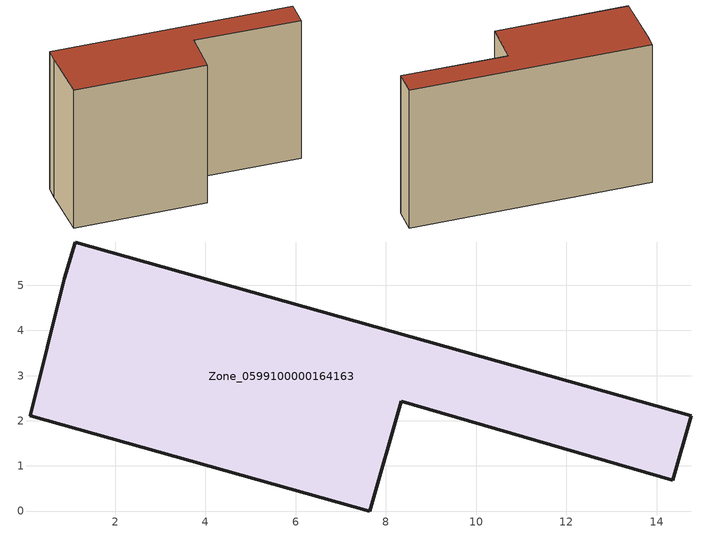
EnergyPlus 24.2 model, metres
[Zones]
Zone_0599100000164163
 floor ground (C_G): 0.12,2.12 0.88,5.15 1.11,5.96 14.77,2.11 14.36,0.68 8.34,2.43 7.64,0 z0
 wall outside (C_F): 14.77,2.11 1.11,5.96 0.88,5.15 0.12,2.12 7.64,0 8.34,2.43 14.36,0.68 14.77,2.11 z0:9.32
 roof outside (C_R): 0.88,5.15 0.12,2.12 7.64,0 8.34,2.43 14.36,0.68 14.77,2.11 1.11,5.96 z9.32
[BUILDING]
Pand.0599100000164163: North Axis=0; Terrain=City; Loads Convergence Tolerance Value=0.04; Temperature Convergence Tolerance Value=0.4; Solar Distribution=FullExterior; Maximum Number of Warmup Days=25; Minimum Number of Warmup Days=1
[Site:Location]
Rotterdam.The.Hague.AP_ZH_NLD Design_Conditions: Latitude=51.96; Longitude=4.45; Time Zone=1; Elevation=-4.5
[SITE:GROUNDTEMPERATURE:BUILDINGSURFACE]
18, 18, 18, 18, 18, 18, 18, 18, 18, 18, 18, 18
[MATERIAL] Thermal Absorptance=0.9; Solar Absorptance=0.7; Visible Absorptance=0.7
Name | Roughness | Thickness | Conductivity | Density | Specific Heat
G.TI.1946 | MediumSmooth | 0.15 | 1 | 540 | 1210
F.TI.1946 | Rough | 0.3 | 0.857143 | 1920 | 840
R.TI.1946 | MediumRough | 0.2 | 0.1 | 1500 | 1000
[CONSTRUCTION]
C_G: G.TI.1946
C_F: F.TI.1946
C_R: R.TI.1946
[ZONE]
Zone_0599100000164163: Type=1; Multiplier=1; Ceiling Height=Autocalculate; Volume=Autocalculate; Floor Area=autocalculate; Part of Total Floor Area=Yes
[ZONEINFILTRATION:DESIGNFLOWRATE]
Infil_Zone_0599100000164163: Zone or ZoneList or Space or SpaceList=Zone_0599100000164163; Schedule=AlwaysOn; Design Flow Rate Calculation Method=Flow/Area; Flow Rate per Floor Area=0.003; Constant Term Coefficient=1; Temperature Term Coefficient=0; Velocity Term Coefficient=0; Velocity Squared Term Coefficient=0
[HVACTEMPLATE:ZONE:IDEALLOADSAIRSYSTEM]
Zone_0599100000164163: Maximum Heating Supply Air Temperature=50; Minimum Cooling Supply Air Temperature=13; Maximum Heating Supply Air Humidity Ratio=0.0156; Minimum Cooling Supply Air Humidity Ratio=0.0077; Heating Limit=NoLimit; Cooling Limit=NoLimit; Dehumidification Control Type=ConstantSensibleHeatRatio; Cooling Sensible Heat Ratio=0.7; Dehumidification Setpoint=60; Humidification Control Type=None; Humidification Setpoint=30; Outdoor Air Method=None; Outdoor Air Flow Rate per Person=0.00944; Outdoor Air Flow Rate per Zone Floor Area=0; Outdoor Air Flow Rate per Zone=0; Demand Controlled Ventilation Type=None; Outdoor Air Economizer Type=NoEconomizer; Heat Recovery Type=None; Sensible Heat Recovery Effectiveness=0.7; Latent Heat Recovery Effectiveness=0.65
[ZONECONTROL:THERMOSTAT]
ThermostatControl_Zone_0599100000164163: Zone or ZoneList=Zone_0599100000164163; Control Type Schedule=DualSetpointControlType; Control 1=Thermostat_Zone_0599100000164163; Temperature Difference Between Cutout And Setpoint=0
[THERMOSTATSETPOINT:DUALSETPOINT]
Thermostat_Zone_0599100000164163: Heating Setpoint Temperature Schedule=HeatingSetpoint_Zone_0599100000164163; Cooling Setpoint Temperature Schedule=CoolingSetpoint_Zone_0599100000164163
[SCHEDULE:COMPACT]
HeatingSetpoint_Zone_0599100000164163: Through: 12/31, For: AllDays, Until: 24:00, 21
CoolingSetpoint_Zone_0599100000164163: Through: 12/31, For: AllDays, Until: 24:00, 24
DualSetpointControlType: Through: 12/31, For: AllDays, Until: 24:00, 4
AlwaysOn: Through: 12/31, For: AllDays, Until: 24:00, 1
